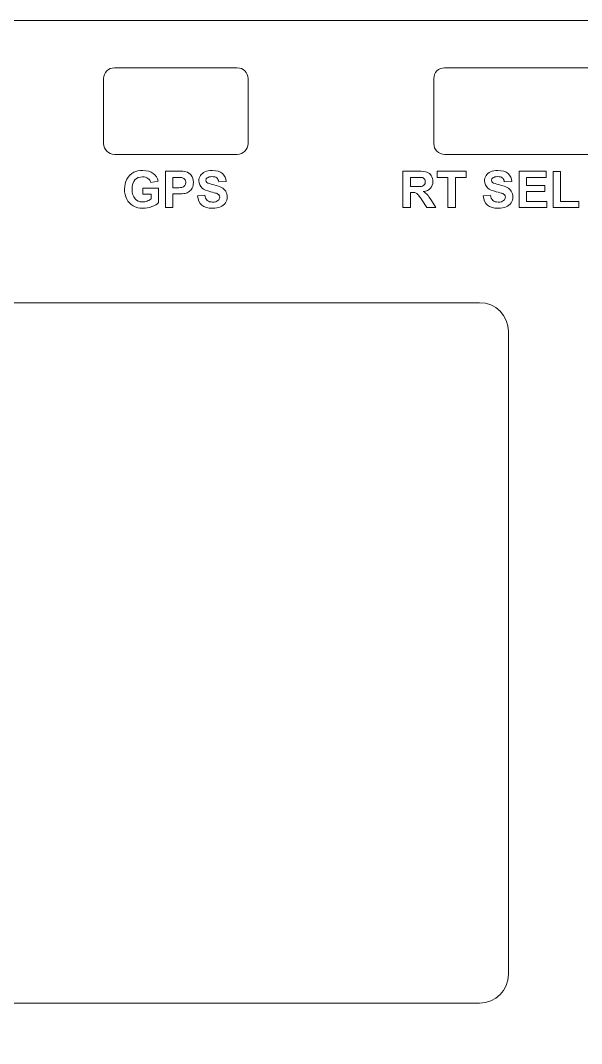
# Model space of a CAD drawing. Header units: millimetres. Extents: x -247 to 664, y -96 to 204.
# Drawn here: x -8.1 to 30.7, y 66.8 to 137.7 of the extents above; entities that cross this region are included whole.
import ezdxf

# ---------------------------------------------------------------- set-up
doc = ezdxf.new("R2010")
doc.units = ezdxf.units.MM
doc.header["$MEASUREMENT"] = 0
doc.layers.add('Layer 2', color=7, linetype='Continuous')

msp = doc.modelspace()

# ---------------------------------------------------------------- linework, layer by layer
at = {"layer": 'Layer 2', "lineweight": 9}
for points, knots in [([(-65.1901, 137.6715), (-65.1901, 137.6715), (56.3349, 137.6715), (56.3349, 137.6715), (56.3349, 137.6715), (56.733, 137.6713), (57.1146, 137.5129), (57.3959, 137.2313), (57.3959, 137.2313), (57.6773, 136.9496), (57.8351, 136.5696), (57.8349, 136.1715), (57.8349, 136.1715), (57.8349, 136.1715), (57.8349, 122.634), (57.8349, 122.634), (57.8349, 122.634), (57.8349, 119.884), (60.0849, 117.634), (62.8349, 117.634), (62.8349, 117.634), (62.8349, 117.634), (65.7974, 117.634), (65.7974, 117.634), (65.7974, 117.634), (66.8974, 117.634), (67.7974, 116.734), (67.7974, 115.634), (67.7974, 115.634), (67.7974, 115.634), (67.7974, 97.6355), (67.7974, 97.6355), (67.7974, 97.6355), (67.7974, 97.635), (67.7974, 97.6345), (67.7974, 97.634), (67.7974, 97.634), (67.7974, 97.634), (67.7974, 55.484), (67.7974, 55.484), (67.7974, 55.484), (67.7974, 55.484), (67.7974, 40.4855), (67.7974, 40.4855), (67.7974, 40.4855), (67.7974, 40.485), (67.7974, 40.4845), (67.7974, 40.484), (67.7974, 40.484), (67.7974, 40.484), (67.7974, 37.484), (67.7974, 37.484), (67.7974, 37.484), (67.7974, 36.384), (66.8974, 35.484), (65.7974, 35.484), (65.7974, 35.484), (65.7974, 35.484), (62.8349, 35.484), (62.8349, 35.484), (62.8349, 35.484), (60.0849, 35.484), (57.8349, 33.234), (57.8349, 30.484), (57.8349, 30.484), (57.8349, 30.484), (57.8349, 16.9465), (57.8349, 16.9465), (57.8349, 16.9465), (57.8346, 16.5485), (57.6763, 16.1668), (57.3946, 15.8855), (57.3946, 15.8855), (57.1129, 15.6042), (56.733, 15.4463), (56.3349, 15.4465), (56.3349, 15.4465), (56.3349, 15.4465), (-65.1901, 15.4465), (-65.1901, 15.4465), (-65.1901, 15.4465), (-65.5882, 15.4468), (-65.9699, 15.6052), (-66.2512, 15.8868), (-66.2512, 15.8868), (-66.5325, 16.1685), (-66.6904, 16.5485), (-66.6901, 16.9465), (-66.6901, 16.9465), (-66.6901, 16.9465), (-66.6901, 30.484), (-66.6901, 30.484), (-66.6901, 30.484), (-66.6901, 33.234), (-68.9401, 35.484), (-71.6901, 35.484), (-71.6901, 35.484), (-71.6901, 35.484), (-74.6526, 35.484), (-74.6526, 35.484), (-74.6526, 35.484), (-75.7526, 35.484), (-76.6526, 36.384), (-76.6526, 37.484), (-76.6526, 37.484), (-76.6526, 37.484), (-76.6526, 55.4817), (-76.6526, 55.4817), (-76.6526, 55.4817), (-76.6526, 55.4825), (-76.6526, 55.4832), (-76.6526, 55.484), (-76.6526, 55.484), (-76.6526, 55.484), (-76.6526, 97.634), (-76.6526, 97.634), (-76.6526, 97.634), (-76.6526, 97.634), (-76.6526, 115.634), (-76.6526, 115.634), (-76.6526, 115.634), (-76.6526, 116.734), (-75.7526, 117.634), (-74.6526, 117.634), (-74.6526, 117.634), (-74.6526, 117.634), (-71.6901, 117.634), (-71.6901, 117.634), (-71.6901, 117.634), (-68.9401, 117.634), (-66.6901, 119.884), (-66.6901, 122.634), (-66.6901, 122.634), (-66.6901, 122.634), (-66.6901, 136.1715), (-66.6901, 136.1715), (-66.6901, 136.1715), (-66.6899, 136.5696), (-66.5315, 136.9513), (-66.2498, 137.2326), (-66.2498, 137.2326), (-65.9682, 137.5139), (-65.5882, 137.6718), (-65.1901, 137.6715)], [0, 0, 0, 0, 0.027027, 0.027027, 0.027027, 0.027027, 0.0540541, 0.0540541, 0.0540541, 0.0540541, 0.0810811, 0.0810811, 0.0810811, 0.0810811, 0.1081081, 0.1081081, 0.1081081, 0.1081081, 0.1351351, 0.1351351, 0.1351351, 0.1351351, 0.1621622, 0.1621622, 0.1621622, 0.1621622, 0.1891892, 0.1891892, 0.1891892, 0.1891892, 0.2162162, 0.2162162, 0.2162162, 0.2162162, 0.2432432, 0.2432432, 0.2432432, 0.2432432, 0.2702703, 0.2702703, 0.2702703, 0.2702703, 0.2972973, 0.2972973, 0.2972973, 0.2972973, 0.3243243, 0.3243243, 0.3243243, 0.3243243, 0.3513514, 0.3513514, 0.3513514, 0.3513514, 0.3783784, 0.3783784, 0.3783784, 0.3783784, 0.4054054, 0.4054054, 0.4054054, 0.4054054, 0.4324324, 0.4324324, 0.4324324, 0.4324324, 0.4594595, 0.4594595, 0.4594595, 0.4594595, 0.4864865, 0.4864865, 0.4864865, 0.4864865, 0.5135135, 0.5135135, 0.5135135, 0.5135135, 0.5405405, 0.5405405, 0.5405405, 0.5405405, 0.5675676, 0.5675676, 0.5675676, 0.5675676, 0.5945946, 0.5945946, 0.5945946, 0.5945946, 0.6216216, 0.6216216, 0.6216216, 0.6216216, 0.6486486, 0.6486486, 0.6486486, 0.6486486, 0.6756757, 0.6756757, 0.6756757, 0.6756757, 0.7027027, 0.7027027, 0.7027027, 0.7027027, 0.7297297, 0.7297297, 0.7297297, 0.7297297, 0.7567568, 0.7567568, 0.7567568, 0.7567568, 0.7837838, 0.7837838, 0.7837838, 0.7837838, 0.8108108, 0.8108108, 0.8108108, 0.8108108, 0.8378378, 0.8378378, 0.8378378, 0.8378378, 0.8648649, 0.8648649, 0.8648649, 0.8648649, 0.8918919, 0.8918919, 0.8918919, 0.8918919, 0.9189189, 0.9189189, 0.9189189, 0.9189189, 0.9459459, 0.9459459, 0.9459459, 0.9459459, 1, 1, 1, 1]), ([(-1.6149, 134.3941), (-1.6149, 134.3941), (6.8851, 134.3941), (6.8851, 134.3941), (6.8851, 134.3941), (7.2976, 134.3941), (7.6351, 134.0566), (7.6351, 133.6441), (7.6351, 133.6441), (7.6351, 133.6441), (7.6351, 129.1441), (7.6351, 129.1441), (7.6351, 129.1441), (7.6351, 128.7316), (7.2976, 128.3941), (6.8851, 128.3941), (6.8851, 128.3941), (6.8851, 128.3941), (-1.6149, 128.3941), (-1.6149, 128.3941), (-1.6149, 128.3941), (-2.0274, 128.3941), (-2.3649, 128.7316), (-2.3649, 129.1441), (-2.3649, 129.1441), (-2.3649, 129.1441), (-2.3649, 133.6441), (-2.3649, 133.6441), (-2.3649, 133.6441), (-2.3649, 134.0566), (-2.0274, 134.3941), (-1.6149, 134.3941)], [0, 0, 0, 0, 0.1111111, 0.1111111, 0.1111111, 0.1111111, 0.2222222, 0.2222222, 0.2222222, 0.2222222, 0.3333333, 0.3333333, 0.3333333, 0.3333333, 0.4444444, 0.4444444, 0.4444444, 0.4444444, 0.5555556, 0.5555556, 0.5555556, 0.5555556, 0.6666667, 0.6666667, 0.6666667, 0.6666667, 0.7777778, 0.7777778, 0.7777778, 0.7777778, 1, 1, 1, 1]), ([(26.245, 134.3941), (26.245, 134.3941), (29.745, 134.3941), (29.745, 134.3941), (29.745, 134.3941), (29.745, 134.3941), (34.745, 134.3941), (34.745, 134.3941), (34.745, 134.3941), (35.1575, 134.3941), (35.495, 134.0566), (35.495, 133.6441), (35.495, 133.6441), (35.495, 133.6441), (35.495, 129.1441), (35.495, 129.1441), (35.495, 129.1441), (35.495, 128.7316), (35.1575, 128.3941), (34.745, 128.3941), (34.745, 128.3941), (34.745, 128.3941), (29.745, 128.3941), (29.745, 128.3941), (29.745, 128.3941), (29.745, 128.3941), (26.245, 128.3941), (26.245, 128.3941), (26.245, 128.3941), (26.245, 128.3941), (21.245, 128.3941), (21.245, 128.3941), (21.245, 128.3941), (20.8325, 128.3941), (20.495, 128.7316), (20.495, 129.1441), (20.495, 129.1441), (20.495, 129.1441), (20.495, 133.6441), (20.495, 133.6441), (20.495, 133.6441), (20.495, 134.0566), (20.8325, 134.3941), (21.245, 134.3941), (21.245, 134.3941), (21.245, 134.3941), (26.245, 134.3941), (26.245, 134.3941)], [0, 0, 0, 0, 0.0769231, 0.0769231, 0.0769231, 0.0769231, 0.1538462, 0.1538462, 0.1538462, 0.1538462, 0.2307692, 0.2307692, 0.2307692, 0.2307692, 0.3076923, 0.3076923, 0.3076923, 0.3076923, 0.3846154, 0.3846154, 0.3846154, 0.3846154, 0.4615385, 0.4615385, 0.4615385, 0.4615385, 0.5384615, 0.5384615, 0.5384615, 0.5384615, 0.6153846, 0.6153846, 0.6153846, 0.6153846, 0.6923077, 0.6923077, 0.6923077, 0.6923077, 0.7692308, 0.7692308, 0.7692308, 0.7692308, 0.8461538, 0.8461538, 0.8461538, 0.8461538, 1, 1, 1, 1]), ([(-42.3328, 118.1286), (-42.3328, 118.1286), (23.6672, 118.1286), (23.6672, 118.1286), (23.6672, 118.1286), (24.7672, 118.1286), (25.6672, 117.2286), (25.6672, 116.1286), (25.6672, 116.1286), (25.6672, 116.1286), (25.6672, 71.6286), (25.6672, 71.6286), (25.6672, 71.6286), (25.6672, 70.5286), (24.7672, 69.6286), (23.6672, 69.6286), (23.6672, 69.6286), (23.6672, 69.6286), (-42.3328, 69.6286), (-42.3328, 69.6286), (-42.3328, 69.6286), (-43.4328, 69.6286), (-44.3328, 70.5286), (-44.3328, 71.6286), (-44.3328, 71.6286), (-44.3328, 71.6286), (-44.3328, 116.1286), (-44.3328, 116.1286), (-44.3328, 116.1286), (-44.3328, 117.2286), (-43.4328, 118.1286), (-42.3328, 118.1286)], [0, 0, 0, 0, 0.1111111, 0.1111111, 0.1111111, 0.1111111, 0.2222222, 0.2222222, 0.2222222, 0.2222222, 0.3333333, 0.3333333, 0.3333333, 0.3333333, 0.4444444, 0.4444444, 0.4444444, 0.4444444, 0.5555556, 0.5555556, 0.5555556, 0.5555556, 0.6666667, 0.6666667, 0.6666667, 0.6666667, 0.7777778, 0.7777778, 0.7777778, 0.7777778, 1, 1, 1, 1])]:
    msp.add_open_spline(points, degree=3, knots=knots, dxfattribs=at)
at = {"layer": 'Layer 2', "color": 240, "lineweight": 9}
for points, knots in [([(0.3459, 125.6384), (0.3459, 125.6384), (0.3459, 126.0652), (0.3459, 126.0652), (0.3459, 126.0652), (0.3459, 126.0652), (1.4431, 126.0652), (1.4431, 126.0652), (1.4431, 126.0652), (1.4431, 126.0652), (1.4431, 125.0575), (1.4431, 125.0575), (1.4431, 125.0575), (1.3366, 124.9534), (1.182, 124.8623), (0.9792, 124.7829), (0.9792, 124.7829), (0.7769, 124.7041), (0.5717, 124.6647), (0.3636, 124.6647), (0.3636, 124.6647), (0.0996, 124.6647), (-0.1303, 124.72), (-0.3267, 124.8311), (-0.3267, 124.8311), (-0.5225, 124.9423), (-0.67, 125.1016), (-0.7688, 125.308), (-0.7688, 125.308), (-0.8676, 125.5143), (-0.917, 125.7395), (-0.917, 125.9823), (-0.917, 125.9823), (-0.917, 126.2457), (-0.8617, 126.4797), (-0.7518, 126.6849), (-0.7518, 126.6849), (-0.6412, 126.8895), (-0.4801, 127.0471), (-0.2679, 127.1565), (-0.2679, 127.1565), (-0.1056, 127.2405), (0.0955, 127.2823), (0.3365, 127.2823), (0.3365, 127.2823), (0.6499, 127.2823), (0.8951, 127.2164), (1.0715, 127.0847), (1.0715, 127.0847), (1.2473, 126.9525), (1.3607, 126.7708), (1.4113, 126.5379), (1.4113, 126.5379), (1.4113, 126.5379), (0.9033, 126.4427), (0.9033, 126.4427), (0.9033, 126.4427), (0.868, 126.5668), (0.801, 126.6649), (0.7028, 126.7373), (0.7028, 126.7373), (0.6052, 126.809), (0.4829, 126.8449), (0.336, 126.8449), (0.336, 126.8449), (0.1137, 126.8449), (-0.0633, 126.7743), (-0.1944, 126.6326), (-0.1944, 126.6326), (-0.3255, 126.4909), (-0.3913, 126.281), (-0.3913, 126.0029), (-0.3913, 126.0029), (-0.3913, 125.7025), (-0.3249, 125.4773), (-0.192, 125.3274), (-0.192, 125.3274), (-0.0586, 125.1774), (0.1155, 125.1022), (0.3312, 125.1022), (0.3312, 125.1022), (0.4377, 125.1022), (0.5447, 125.1233), (0.6517, 125.1651), (0.6517, 125.1651), (0.7593, 125.2068), (0.851, 125.258), (0.928, 125.318), (0.928, 125.318), (0.928, 125.318), (0.928, 125.6384), (0.928, 125.6384), (0.928, 125.6384), (0.928, 125.6384), (0.3459, 125.6384), (0.3459, 125.6384)], [0, 0, 0, 0, 0.04, 0.04, 0.04, 0.04, 0.08, 0.08, 0.08, 0.08, 0.12, 0.12, 0.12, 0.12, 0.16, 0.16, 0.16, 0.16, 0.2, 0.2, 0.2, 0.2, 0.24, 0.24, 0.24, 0.24, 0.28, 0.28, 0.28, 0.28, 0.32, 0.32, 0.32, 0.32, 0.36, 0.36, 0.36, 0.36, 0.4, 0.4, 0.4, 0.4, 0.44, 0.44, 0.44, 0.44, 0.48, 0.48, 0.48, 0.48, 0.52, 0.52, 0.52, 0.52, 0.56, 0.56, 0.56, 0.56, 0.6, 0.6, 0.6, 0.6, 0.64, 0.64, 0.64, 0.64, 0.68, 0.68, 0.68, 0.68, 0.72, 0.72, 0.72, 0.72, 0.76, 0.76, 0.76, 0.76, 0.8, 0.8, 0.8, 0.8, 0.84, 0.84, 0.84, 0.84, 0.88, 0.88, 0.88, 0.88, 0.92, 0.92, 0.92, 0.92, 1, 1, 1, 1]), ([(1.9152, 124.7106), (1.9152, 124.7106), (1.9152, 127.2364), (1.9152, 127.2364), (1.9152, 127.2364), (1.9152, 127.2364), (2.7331, 127.2364), (2.7331, 127.2364), (2.7331, 127.2364), (3.0429, 127.2364), (3.2446, 127.2241), (3.3386, 127.1988), (3.3386, 127.1988), (3.4833, 127.1606), (3.6044, 127.0783), (3.702, 126.9513), (3.702, 126.9513), (3.7996, 126.8243), (3.8484, 126.6602), (3.8484, 126.4592), (3.8484, 126.4592), (3.8484, 126.3039), (3.8202, 126.174), (3.7643, 126.0682), (3.7643, 126.0682), (3.7079, 125.9623), (3.6367, 125.8794), (3.5503, 125.8189), (3.5503, 125.8189), (3.4639, 125.7589), (3.3757, 125.7189), (3.2863, 125.6995), (3.2863, 125.6995), (3.1646, 125.6754), (2.9888, 125.6631), (2.7583, 125.6631), (2.7583, 125.6631), (2.7583, 125.6631), (2.4267, 125.6631), (2.4267, 125.6631), (2.4267, 125.6631), (2.4267, 125.6631), (2.4267, 124.7106), (2.4267, 124.7106), (2.4267, 124.7106), (2.4267, 124.7106), (1.9152, 124.7106), (1.9152, 124.7106)], [0, 0, 0, 0, 0.0769231, 0.0769231, 0.0769231, 0.0769231, 0.1538462, 0.1538462, 0.1538462, 0.1538462, 0.2307692, 0.2307692, 0.2307692, 0.2307692, 0.3076923, 0.3076923, 0.3076923, 0.3076923, 0.3846154, 0.3846154, 0.3846154, 0.3846154, 0.4615385, 0.4615385, 0.4615385, 0.4615385, 0.5384615, 0.5384615, 0.5384615, 0.5384615, 0.6153846, 0.6153846, 0.6153846, 0.6153846, 0.6923077, 0.6923077, 0.6923077, 0.6923077, 0.7692308, 0.7692308, 0.7692308, 0.7692308, 0.8461538, 0.8461538, 0.8461538, 0.8461538, 1, 1, 1, 1]), ([(2.4267, 126.8096), (2.4267, 126.8096), (2.4267, 126.0899), (2.4267, 126.0899), (2.4267, 126.0899), (2.4267, 126.0899), (2.7048, 126.0899), (2.7048, 126.0899), (2.7048, 126.0899), (2.9053, 126.0899), (3.0388, 126.1035), (3.1064, 126.1299), (3.1064, 126.1299), (3.174, 126.1564), (3.2269, 126.1975), (3.2652, 126.2546), (3.2652, 126.2546), (3.3034, 126.311), (3.3228, 126.3763), (3.3228, 126.4515), (3.3228, 126.4515), (3.3228, 126.5438), (3.2957, 126.6197), (3.2422, 126.6796), (3.2422, 126.6796), (3.1881, 126.7396), (3.1205, 126.7772), (3.0376, 126.7925), (3.0376, 126.7925), (2.9771, 126.8037), (2.8554, 126.8096), (2.6719, 126.8096), (2.6719, 126.8096), (2.6719, 126.8096), (2.4267, 126.8096), (2.4267, 126.8096)], [0, 0, 0, 0, 0.1, 0.1, 0.1, 0.1, 0.2, 0.2, 0.2, 0.2, 0.3, 0.3, 0.3, 0.3, 0.4, 0.4, 0.4, 0.4, 0.5, 0.5, 0.5, 0.5, 0.6, 0.6, 0.6, 0.6, 0.7, 0.7, 0.7, 0.7, 0.8, 0.8, 0.8, 0.8, 1, 1, 1, 1]), ([(4.1342, 125.529), (4.1342, 125.529), (4.6316, 125.5784), (4.6316, 125.5784), (4.6316, 125.5784), (4.6616, 125.412), (4.7215, 125.2903), (4.8127, 125.2121), (4.8127, 125.2121), (4.9038, 125.1339), (5.0267, 125.0951), (5.1813, 125.0951), (5.1813, 125.0951), (5.3448, 125.0951), (5.4682, 125.1298), (5.5511, 125.1992), (5.5511, 125.1992), (5.634, 125.2686), (5.6758, 125.3497), (5.6758, 125.4426), (5.6758, 125.4426), (5.6758, 125.5026), (5.6581, 125.5531), (5.6234, 125.5955), (5.6234, 125.5955), (5.5888, 125.6372), (5.5276, 125.6737), (5.4406, 125.7042), (5.4406, 125.7042), (5.3812, 125.7254), (5.246, 125.7619), (5.0343, 125.8148), (5.0343, 125.8148), (4.7621, 125.883), (4.571, 125.9665), (4.4611, 126.0658), (4.4611, 126.0658), (4.3064, 126.2052), (4.2294, 126.3751), (4.2294, 126.5756), (4.2294, 126.5756), (4.2294, 126.7043), (4.2659, 126.8255), (4.3382, 126.9378), (4.3382, 126.9378), (4.4111, 127.0501), (4.5157, 127.1353), (4.6527, 127.1941), (4.6527, 127.1941), (4.7897, 127.2529), (4.9544, 127.2823), (5.1484, 127.2823), (5.1484, 127.2823), (5.4641, 127.2823), (5.7022, 127.2123), (5.8616, 127.0718), (5.8616, 127.0718), (6.0215, 126.9313), (6.105, 126.7443), (6.1132, 126.5097), (6.1132, 126.5097), (6.1132, 126.5097), (5.6017, 126.4921), (5.6017, 126.4921), (5.6017, 126.4921), (5.5799, 126.6226), (5.5335, 126.7161), (5.4623, 126.7731), (5.4623, 126.7731), (5.3912, 126.8302), (5.2842, 126.859), (5.1419, 126.859), (5.1419, 126.859), (4.9949, 126.859), (4.8797, 126.8284), (4.7968, 126.7672), (4.7968, 126.7672), (4.7433, 126.7279), (4.7162, 126.6755), (4.7162, 126.6097), (4.7162, 126.6097), (4.7162, 126.5497), (4.7415, 126.4986), (4.7921, 126.4562), (4.7921, 126.4562), (4.8562, 126.4015), (5.012, 126.3451), (5.2595, 126.2863), (5.2595, 126.2863), (5.507, 126.2281), (5.6899, 126.167), (5.8081, 126.1046), (5.8081, 126.1046), (5.9268, 126.0417), (6.0197, 125.9565), (6.0868, 125.8477), (6.0868, 125.8477), (6.1538, 125.7389), (6.1873, 125.6049), (6.1873, 125.4455), (6.1873, 125.4455), (6.1873, 125.3009), (6.1473, 125.1651), (6.0668, 125.0387), (6.0668, 125.0387), (5.9862, 124.9123), (5.8727, 124.8182), (5.7258, 124.757), (5.7258, 124.757), (5.5788, 124.6953), (5.3953, 124.6647), (5.176, 124.6647), (5.176, 124.6647), (4.8568, 124.6647), (4.6116, 124.7382), (4.4405, 124.8858), (4.4405, 124.8858), (4.2694, 125.0328), (4.1677, 125.2474), (4.1342, 125.529)], [0, 0, 0, 0, 0.0322581, 0.0322581, 0.0322581, 0.0322581, 0.0645161, 0.0645161, 0.0645161, 0.0645161, 0.0967742, 0.0967742, 0.0967742, 0.0967742, 0.1290323, 0.1290323, 0.1290323, 0.1290323, 0.1612903, 0.1612903, 0.1612903, 0.1612903, 0.1935484, 0.1935484, 0.1935484, 0.1935484, 0.2258065, 0.2258065, 0.2258065, 0.2258065, 0.2580645, 0.2580645, 0.2580645, 0.2580645, 0.2903226, 0.2903226, 0.2903226, 0.2903226, 0.3225806, 0.3225806, 0.3225806, 0.3225806, 0.3548387, 0.3548387, 0.3548387, 0.3548387, 0.3870968, 0.3870968, 0.3870968, 0.3870968, 0.4193548, 0.4193548, 0.4193548, 0.4193548, 0.4516129, 0.4516129, 0.4516129, 0.4516129, 0.483871, 0.483871, 0.483871, 0.483871, 0.516129, 0.516129, 0.516129, 0.516129, 0.5483871, 0.5483871, 0.5483871, 0.5483871, 0.5806452, 0.5806452, 0.5806452, 0.5806452, 0.6129032, 0.6129032, 0.6129032, 0.6129032, 0.6451613, 0.6451613, 0.6451613, 0.6451613, 0.6774194, 0.6774194, 0.6774194, 0.6774194, 0.7096774, 0.7096774, 0.7096774, 0.7096774, 0.7419355, 0.7419355, 0.7419355, 0.7419355, 0.7741935, 0.7741935, 0.7741935, 0.7741935, 0.8064516, 0.8064516, 0.8064516, 0.8064516, 0.8387097, 0.8387097, 0.8387097, 0.8387097, 0.8709677, 0.8709677, 0.8709677, 0.8709677, 0.9032258, 0.9032258, 0.9032258, 0.9032258, 0.9354839, 0.9354839, 0.9354839, 0.9354839, 1, 1, 1, 1]), ([(18.3612, 124.7106), (18.3612, 124.7106), (18.3612, 127.2364), (18.3612, 127.2364), (18.3612, 127.2364), (18.3612, 127.2364), (19.4354, 127.2364), (19.4354, 127.2364), (19.4354, 127.2364), (19.7053, 127.2364), (19.9017, 127.2135), (20.0239, 127.1682), (20.0239, 127.1682), (20.1468, 127.123), (20.2444, 127.0424), (20.3179, 126.9266), (20.3179, 126.9266), (20.3914, 126.8102), (20.4285, 126.6779), (20.4285, 126.5285), (20.4285, 126.5285), (20.4285, 126.3386), (20.3732, 126.1822), (20.2621, 126.0588), (20.2621, 126.0588), (20.1509, 125.9353), (19.9851, 125.8577), (19.7641, 125.8254), (19.7641, 125.8254), (19.874, 125.7613), (19.9646, 125.6907), (20.0357, 125.6137), (20.0357, 125.6137), (20.1074, 125.5367), (20.2039, 125.3997), (20.325, 125.2033), (20.325, 125.2033), (20.325, 125.2033), (20.6331, 124.7106), (20.6331, 124.7106), (20.6331, 124.7106), (20.6331, 124.7106), (20.0234, 124.7106), (20.0234, 124.7106), (20.0234, 124.7106), (20.0234, 124.7106), (19.6577, 125.2621), (19.6577, 125.2621), (19.6577, 125.2621), (19.5265, 125.4579), (19.4366, 125.5814), (19.3878, 125.6325), (19.3878, 125.6325), (19.3396, 125.6831), (19.2884, 125.7183), (19.2343, 125.7372), (19.2343, 125.7372), (19.1796, 125.756), (19.0938, 125.7654), (18.9762, 125.7654), (18.9762, 125.7654), (18.9762, 125.7654), (18.8727, 125.7654), (18.8727, 125.7654), (18.8727, 125.7654), (18.8727, 125.7654), (18.8727, 124.7106), (18.8727, 124.7106), (18.8727, 124.7106), (18.8727, 124.7106), (18.3612, 124.7106), (18.3612, 124.7106)], [0, 0, 0, 0, 0.0526316, 0.0526316, 0.0526316, 0.0526316, 0.1052632, 0.1052632, 0.1052632, 0.1052632, 0.1578947, 0.1578947, 0.1578947, 0.1578947, 0.2105263, 0.2105263, 0.2105263, 0.2105263, 0.2631579, 0.2631579, 0.2631579, 0.2631579, 0.3157895, 0.3157895, 0.3157895, 0.3157895, 0.3684211, 0.3684211, 0.3684211, 0.3684211, 0.4210526, 0.4210526, 0.4210526, 0.4210526, 0.4736842, 0.4736842, 0.4736842, 0.4736842, 0.5263158, 0.5263158, 0.5263158, 0.5263158, 0.5789474, 0.5789474, 0.5789474, 0.5789474, 0.6315789, 0.6315789, 0.6315789, 0.6315789, 0.6842105, 0.6842105, 0.6842105, 0.6842105, 0.7368421, 0.7368421, 0.7368421, 0.7368421, 0.7894737, 0.7894737, 0.7894737, 0.7894737, 0.8421053, 0.8421053, 0.8421053, 0.8421053, 0.8947368, 0.8947368, 0.8947368, 0.8947368, 1, 1, 1, 1]), ([(18.8727, 126.1675), (18.8727, 126.1675), (19.2502, 126.1675), (19.2502, 126.1675), (19.2502, 126.1675), (19.4948, 126.1675), (19.6471, 126.1781), (19.7082, 126.1987), (19.7082, 126.1987), (19.7688, 126.2193), (19.817, 126.2551), (19.8511, 126.3057), (19.8511, 126.3057), (19.8858, 126.3563), (19.9028, 126.4198), (19.9028, 126.4956), (19.9028, 126.4956), (19.9028, 126.5809), (19.8799, 126.6491), (19.8346, 126.702), (19.8346, 126.702), (19.7894, 126.7543), (19.7253, 126.7872), (19.643, 126.8008), (19.643, 126.8008), (19.6012, 126.8066), (19.4772, 126.8096), (19.2708, 126.8096), (19.2708, 126.8096), (19.2708, 126.8096), (18.8727, 126.8096), (18.8727, 126.8096), (18.8727, 126.8096), (18.8727, 126.8096), (18.8727, 126.1675), (18.8727, 126.1675)], [0, 0, 0, 0, 0.1, 0.1, 0.1, 0.1, 0.2, 0.2, 0.2, 0.2, 0.3, 0.3, 0.3, 0.3, 0.4, 0.4, 0.4, 0.4, 0.5, 0.5, 0.5, 0.5, 0.6, 0.6, 0.6, 0.6, 0.7, 0.7, 0.7, 0.7, 0.8, 0.8, 0.8, 0.8, 1, 1, 1, 1]), ([(21.4768, 124.7106), (21.4768, 124.7106), (21.4768, 126.8096), (21.4768, 126.8096), (21.4768, 126.8096), (21.4768, 126.8096), (20.7289, 126.8096), (20.7289, 126.8096), (20.7289, 126.8096), (20.7289, 126.8096), (20.7289, 127.2364), (20.7289, 127.2364), (20.7289, 127.2364), (20.7289, 127.2364), (22.7326, 127.2364), (22.7326, 127.2364), (22.7326, 127.2364), (22.7326, 127.2364), (22.7326, 126.8096), (22.7326, 126.8096), (22.7326, 126.8096), (22.7326, 126.8096), (21.9883, 126.8096), (21.9883, 126.8096), (21.9883, 126.8096), (21.9883, 126.8096), (21.9883, 124.7106), (21.9883, 124.7106), (21.9883, 124.7106), (21.9883, 124.7106), (21.4768, 124.7106), (21.4768, 124.7106)], [0, 0, 0, 0, 0.1111111, 0.1111111, 0.1111111, 0.1111111, 0.2222222, 0.2222222, 0.2222222, 0.2222222, 0.3333333, 0.3333333, 0.3333333, 0.3333333, 0.4444444, 0.4444444, 0.4444444, 0.4444444, 0.5555556, 0.5555556, 0.5555556, 0.5555556, 0.6666667, 0.6666667, 0.6666667, 0.6666667, 0.7777778, 0.7777778, 0.7777778, 0.7777778, 1, 1, 1, 1]), ([(23.9097, 125.529), (23.9097, 125.529), (24.4071, 125.5784), (24.4071, 125.5784), (24.4071, 125.5784), (24.4371, 125.412), (24.497, 125.2903), (24.5882, 125.2121), (24.5882, 125.2121), (24.6793, 125.1339), (24.8022, 125.0951), (24.9568, 125.0951), (24.9568, 125.0951), (25.1203, 125.0951), (25.2437, 125.1298), (25.3266, 125.1992), (25.3266, 125.1992), (25.4095, 125.2686), (25.4513, 125.3497), (25.4513, 125.4426), (25.4513, 125.4426), (25.4513, 125.5026), (25.4336, 125.5531), (25.3989, 125.5955), (25.3989, 125.5955), (25.3643, 125.6372), (25.3031, 125.6737), (25.2161, 125.7042), (25.2161, 125.7042), (25.1567, 125.7254), (25.0215, 125.7619), (24.8098, 125.8148), (24.8098, 125.8148), (24.5376, 125.883), (24.3465, 125.9665), (24.2366, 126.0658), (24.2366, 126.0658), (24.0819, 126.2052), (24.0049, 126.3751), (24.0049, 126.5756), (24.0049, 126.5756), (24.0049, 126.7043), (24.0414, 126.8255), (24.1137, 126.9378), (24.1137, 126.9378), (24.1866, 127.0501), (24.2912, 127.1353), (24.4282, 127.1941), (24.4282, 127.1941), (24.5652, 127.2529), (24.7299, 127.2823), (24.9239, 127.2823), (24.9239, 127.2823), (25.2396, 127.2823), (25.4777, 127.2123), (25.6371, 127.0718), (25.6371, 127.0718), (25.797, 126.9313), (25.8805, 126.7443), (25.8887, 126.5097), (25.8887, 126.5097), (25.8887, 126.5097), (25.3772, 126.4921), (25.3772, 126.4921), (25.3772, 126.4921), (25.3554, 126.6226), (25.309, 126.7161), (25.2378, 126.7731), (25.2378, 126.7731), (25.1667, 126.8302), (25.0597, 126.859), (24.9174, 126.859), (24.9174, 126.859), (24.7704, 126.859), (24.6552, 126.8284), (24.5723, 126.7672), (24.5723, 126.7672), (24.5188, 126.7279), (24.4917, 126.6755), (24.4917, 126.6097), (24.4917, 126.6097), (24.4917, 126.5497), (24.517, 126.4986), (24.5676, 126.4562), (24.5676, 126.4562), (24.6317, 126.4015), (24.7875, 126.3451), (25.035, 126.2863), (25.035, 126.2863), (25.2825, 126.2281), (25.4654, 126.167), (25.5836, 126.1046), (25.5836, 126.1046), (25.7023, 126.0417), (25.7952, 125.9565), (25.8623, 125.8477), (25.8623, 125.8477), (25.9293, 125.7389), (25.9628, 125.6049), (25.9628, 125.4455), (25.9628, 125.4455), (25.9628, 125.3009), (25.9228, 125.1651), (25.8423, 125.0387), (25.8423, 125.0387), (25.7617, 124.9123), (25.6482, 124.8182), (25.5013, 124.757), (25.5013, 124.757), (25.3543, 124.6953), (25.1708, 124.6647), (24.9515, 124.6647), (24.9515, 124.6647), (24.6323, 124.6647), (24.3871, 124.7382), (24.216, 124.8858), (24.216, 124.8858), (24.0449, 125.0328), (23.9432, 125.2474), (23.9097, 125.529)], [0, 0, 0, 0, 0.0322581, 0.0322581, 0.0322581, 0.0322581, 0.0645161, 0.0645161, 0.0645161, 0.0645161, 0.0967742, 0.0967742, 0.0967742, 0.0967742, 0.1290323, 0.1290323, 0.1290323, 0.1290323, 0.1612903, 0.1612903, 0.1612903, 0.1612903, 0.1935484, 0.1935484, 0.1935484, 0.1935484, 0.2258065, 0.2258065, 0.2258065, 0.2258065, 0.2580645, 0.2580645, 0.2580645, 0.2580645, 0.2903226, 0.2903226, 0.2903226, 0.2903226, 0.3225806, 0.3225806, 0.3225806, 0.3225806, 0.3548387, 0.3548387, 0.3548387, 0.3548387, 0.3870968, 0.3870968, 0.3870968, 0.3870968, 0.4193548, 0.4193548, 0.4193548, 0.4193548, 0.4516129, 0.4516129, 0.4516129, 0.4516129, 0.483871, 0.483871, 0.483871, 0.483871, 0.516129, 0.516129, 0.516129, 0.516129, 0.5483871, 0.5483871, 0.5483871, 0.5483871, 0.5806452, 0.5806452, 0.5806452, 0.5806452, 0.6129032, 0.6129032, 0.6129032, 0.6129032, 0.6451613, 0.6451613, 0.6451613, 0.6451613, 0.6774194, 0.6774194, 0.6774194, 0.6774194, 0.7096774, 0.7096774, 0.7096774, 0.7096774, 0.7419355, 0.7419355, 0.7419355, 0.7419355, 0.7741935, 0.7741935, 0.7741935, 0.7741935, 0.8064516, 0.8064516, 0.8064516, 0.8064516, 0.8387097, 0.8387097, 0.8387097, 0.8387097, 0.8709677, 0.8709677, 0.8709677, 0.8709677, 0.9032258, 0.9032258, 0.9032258, 0.9032258, 0.9354839, 0.9354839, 0.9354839, 0.9354839, 1, 1, 1, 1]), ([(26.3967, 124.7106), (26.3967, 124.7106), (26.3967, 127.2364), (26.3967, 127.2364), (26.3967, 127.2364), (26.3967, 127.2364), (28.2664, 127.2364), (28.2664, 127.2364), (28.2664, 127.2364), (28.2664, 127.2364), (28.2664, 126.8096), (28.2664, 126.8096), (28.2664, 126.8096), (28.2664, 126.8096), (26.9082, 126.8096), (26.9082, 126.8096), (26.9082, 126.8096), (26.9082, 126.8096), (26.9082, 126.2487), (26.9082, 126.2487), (26.9082, 126.2487), (26.9082, 126.2487), (28.1712, 126.2487), (28.1712, 126.2487), (28.1712, 126.2487), (28.1712, 126.2487), (28.1712, 125.8218), (28.1712, 125.8218), (28.1712, 125.8218), (28.1712, 125.8218), (26.9082, 125.8218), (26.9082, 125.8218), (26.9082, 125.8218), (26.9082, 125.8218), (26.9082, 125.1375), (26.9082, 125.1375), (26.9082, 125.1375), (26.9082, 125.1375), (28.3158, 125.1375), (28.3158, 125.1375), (28.3158, 125.1375), (28.3158, 125.1375), (28.3158, 124.7106), (28.3158, 124.7106), (28.3158, 124.7106), (28.3158, 124.7106), (26.3967, 124.7106), (26.3967, 124.7106)], [0, 0, 0, 0, 0.0769231, 0.0769231, 0.0769231, 0.0769231, 0.1538462, 0.1538462, 0.1538462, 0.1538462, 0.2307692, 0.2307692, 0.2307692, 0.2307692, 0.3076923, 0.3076923, 0.3076923, 0.3076923, 0.3846154, 0.3846154, 0.3846154, 0.3846154, 0.4615385, 0.4615385, 0.4615385, 0.4615385, 0.5384615, 0.5384615, 0.5384615, 0.5384615, 0.6153846, 0.6153846, 0.6153846, 0.6153846, 0.6923077, 0.6923077, 0.6923077, 0.6923077, 0.7692308, 0.7692308, 0.7692308, 0.7692308, 0.8461538, 0.8461538, 0.8461538, 0.8461538, 1, 1, 1, 1]), ([(28.7638, 124.7106), (28.7638, 124.7106), (28.7638, 127.2153), (28.7638, 127.2153), (28.7638, 127.2153), (28.7638, 127.2153), (29.2753, 127.2153), (29.2753, 127.2153), (29.2753, 127.2153), (29.2753, 127.2153), (29.2753, 125.1375), (29.2753, 125.1375), (29.2753, 125.1375), (29.2753, 125.1375), (30.5418, 125.1375), (30.5418, 125.1375), (30.5418, 125.1375), (30.5418, 125.1375), (30.5418, 124.7106), (30.5418, 124.7106), (30.5418, 124.7106), (30.5418, 124.7106), (28.7638, 124.7106), (28.7638, 124.7106)], [0, 0, 0, 0, 0.1428571, 0.1428571, 0.1428571, 0.1428571, 0.2857143, 0.2857143, 0.2857143, 0.2857143, 0.4285714, 0.4285714, 0.4285714, 0.4285714, 0.5714286, 0.5714286, 0.5714286, 0.5714286, 0.7142857, 0.7142857, 0.7142857, 0.7142857, 1, 1, 1, 1])]:
    msp.add_open_spline(points, degree=3, knots=knots, dxfattribs=at)

doc.saveas('drawing.dxf')
